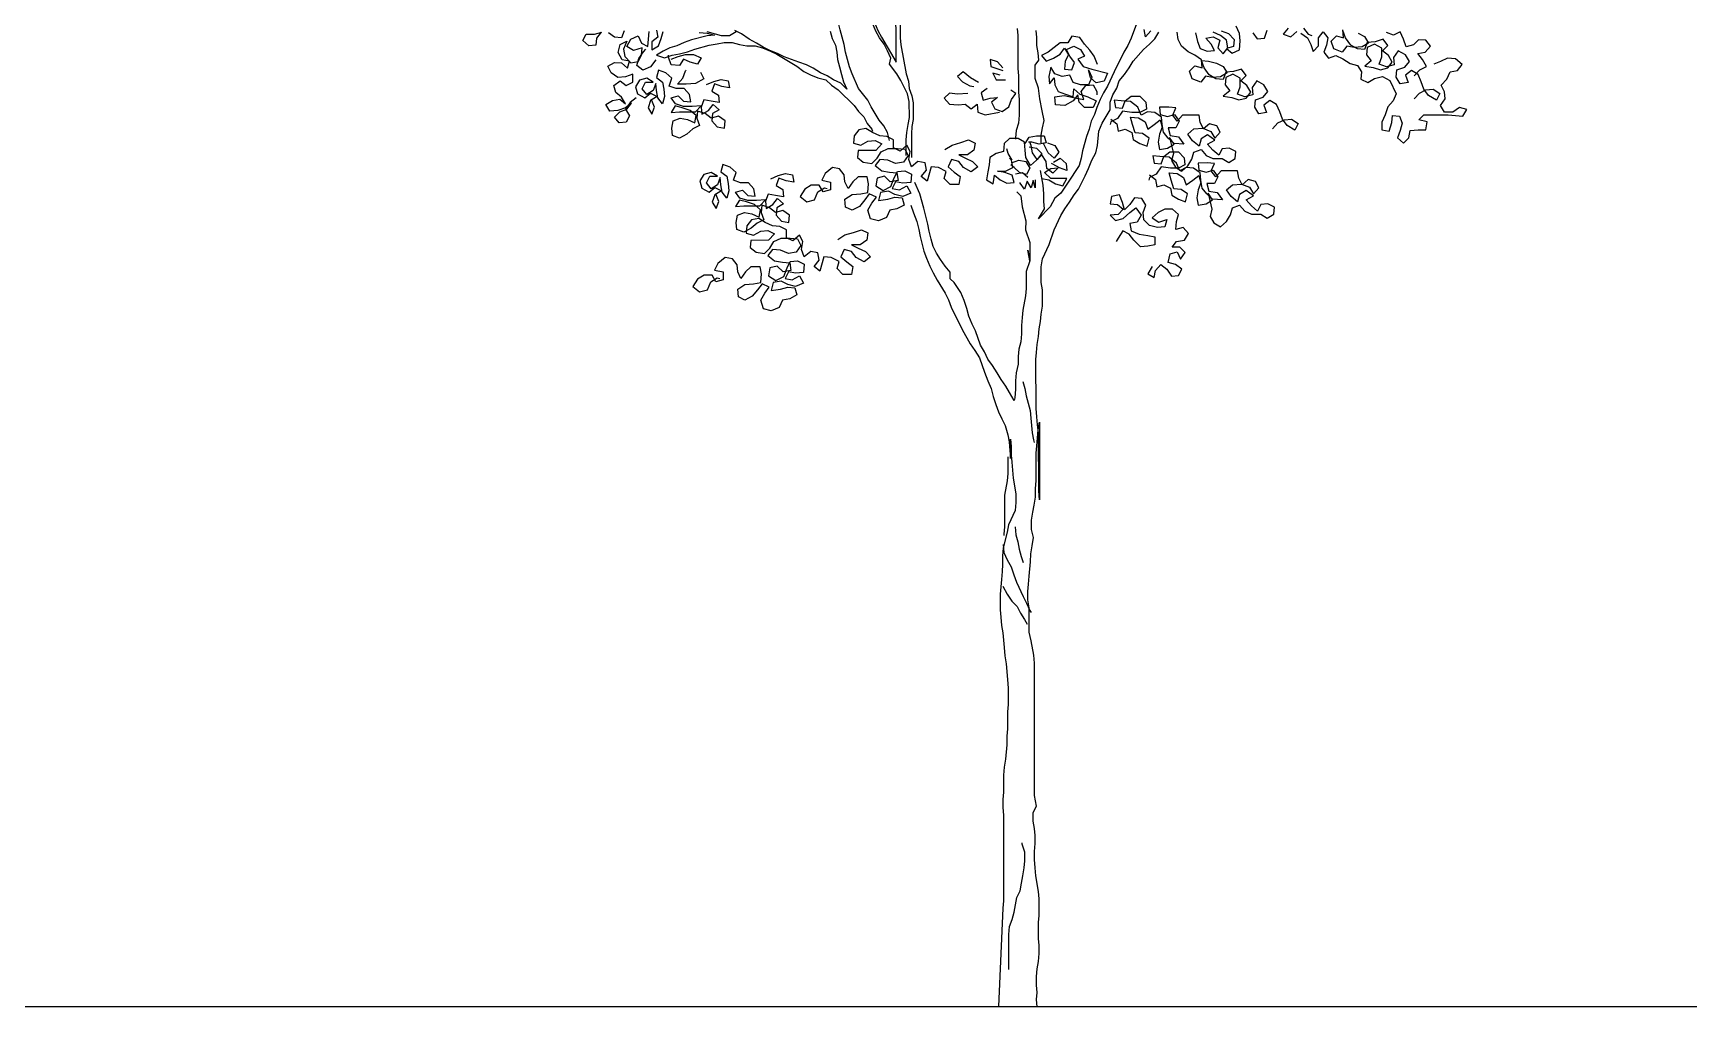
# Model space of a CAD drawing. Header units: millimetres. Extents: x 454 to 24074, y 929 to 15016.
# Drawn here: x 3209 to 5746, y 941 to 2432 of the extents above; entities that cross this region are included whole.
import ezdxf

# ---------------------------------------------------------------- set-up
doc = ezdxf.new("R2010")
doc.units = ezdxf.units.MM
doc.layers.add('cadblocksdwg.com', color=255, linetype='Continuous')

# ---------------------------------------------------------------- blocks, each defined once
blk = doc.blocks.new('Trees side 016_cad-block.com')
at = {"color": 0}
for points in [[(56.5, 2936.5), (58.5, 2914.7), (58.6, 2815.9), (60.6, 2794.1), (60.6, 2744.7), (62.6, 2723), (62.6, 2675.5), (60.7, 2651.8), (52.8, 2630), (50.8, 2608.3), (50.8, 2604.3)], [(414.3, 2950.6), (398.5, 2907.1), (388.7, 2885.4), (376.8, 2865.6), (347.2, 2806.3), (327.5, 2762.7), (315.6, 2743), (305.8, 2723.2), (295.9, 2699.5), (288, 2677.7), (278.2, 2657.9), (272.2, 2634.2), (264.4, 2612.4), (252.5, 2568.9), (248.6, 2547.2), (242.7, 2525.4), (207.1, 2472), (207.1, 2472), (187.4, 2442.3), (169.6, 2426.5), (155.8, 2400.8), (120.3, 2365.2), (138, 2394.9), (136, 2416.6), (136, 2440.3), (134, 2466), (126.1, 2509.5)], [(457.8, 2928.9), (442, 2911.1), (438, 2932.9)], [(128, 2592.5), (127.9, 2616.3), (131.9, 2638), (137.8, 2659.8), (131.8, 2689.4), (123.9, 2725), (119.9, 2756.6), (110, 2786.3), (110, 2825.8), (121.8, 2841.6), (119.8, 2863.4), (115.8, 2885.1), (115.8, 2908.8), (113.8, 2930.6)], [(1248.2, 2793.9), (1266, 2811.7), (1285.7, 2821.6), (1273.8, 2843.3), (1260, 2861.1), (1281.7, 2865.1), (1297.5, 2882.9), (1283.7, 2900.7), (1261.9, 2902.6), (1246.1, 2886.8), (1224.4, 2880.9), (1216.5, 2904.6), (1206.6, 2926.3), (1186.8, 2916.4), (1165, 2924.3)], [(-505, 2928), (-499, 2906.3), (-489.1, 2886.5), (-485.2, 2864.8), (-483.2, 2843.1), (-477.2, 2821.3), (-471.3, 2797.6), (-465.3, 2775.9), (-455.4, 2754.1), (-473.2, 2771.9), (-495, 2781.8), (-514.7, 2793.6), (-534.5, 2803.5), (-556.3, 2817.3), (-576.1, 2827.2), (-599.8, 2835), (-643.3, 2850.8), (-663.1, 2860.7), (-686.8, 2870.5), (-706.6, 2880.4), (-726.4, 2892.3), (-748.1, 2904.1), (-771.9, 2919.9), (-791.6, 2929.8)], [(-326.8, 2600), (-332.7, 2623.7), (-344.6, 2643.5), (-358.4, 2661.3), (-382.2, 2700.8), (-392.1, 2720.6), (-419.8, 2756.1), (-439.6, 2799.6), (-447.6, 2821.3), (-459.5, 2864.8), (-463.4, 2888.5), (-475.3, 2932), (-481.3, 2955.7), (-487.2, 2977.5), (-495.2, 2999.2), (-501.1, 3021), (-509, 3042.7), (-515, 3064.5), (-522.9, 3086.2), (-534.8, 3129.7), (-540.8, 3145.5)], [(-382.5, 2975.6), (-372.5, 2953.9), (-362.6, 2930.2), (-350.8, 2910.4), (-307.2, 2835.3), (-307.2, 2888.7), (-307.3, 2936.1), (-309.3, 2957.9), (-311.3, 2981.6), (-311.3, 3005.3), (-309.4, 3029.1), (-309.4, 3078.5), (-311.4, 3102.2), (-321.3, 3125.9), (-335.2, 3143.7), (-345.1, 3163.5), (-351, 3177.3)], [(-277.3, 2554.6), (-277.3, 2602.1), (-275.4, 2623.8), (-271.4, 2647.5), (-267.5, 2669.3), (-267.6, 2716.7), (-273.5, 2740.4), (-293.3, 2780), (-305.2, 2799.7), (-327, 2829.4), (-323, 2847.2), (-332.9, 2868.9), (-342.8, 2888.7), (-356.7, 2908.4), (-368.6, 2928.2), (-378.5, 2951.9), (-384.4, 2973.6), (-394.3, 2997.3), (-404.2, 3017.1), (-418.1, 3038.8), (-432, 3058.6), (-441.9, 3078.4), (-451.8, 3100.1)], [(-291.6, 3052.8), (-293.5, 3029.1), (-295.5, 3007.3), (-295.4, 2908.5), (-293.4, 2886.7), (-277.5, 2799.8), (-269.6, 2778), (-267.6, 2756.3), (-259.7, 2734.5), (-255.7, 2712.8), (-255.6, 2663.4), (-259.6, 2641.6), (-261.5, 2619.9), (-261.5, 2548.7)], [(116.8, -0.9), (114.8, 20.9), (116.7, 42.6), (114.7, 64.4), (114.7, 90.1), (116.6, 113.8), (120.6, 135.6), (122.5, 159.3), (122.5, 183), (120.5, 204.8), (120.5, 252.2), (122.4, 274), (122.4, 323.4), (120.4, 345.1), (112.4, 392.6), (110.4, 416.3), (108.4, 442), (108.4, 465.7), (110.4, 489.4), (110.4, 513.2), (108.4, 534.9), (104.4, 556.6), (104.4, 582.3), (114.2, 602.1), (108.3, 633.8), (107.9, 1031.1), (105.9, 1054.9), (98, 1098.3), (92, 1124), (91.9, 1197.2), (88, 1220.9), (87.9, 1246.6), (89.9, 1268.4), (91.8, 1292.1), (95.8, 1335.6), (97.7, 1359.3), (101.6, 1383), (105.6, 1408.7), (99.6, 1432.4), (99.6, 1460.1), (103.5, 1483.9), (107.5, 1505.6), (111.4, 1529.3), (111.4, 1555), (113.3, 1578.8), (113.3, 1661.8), (115.2, 1683.5), (119.1, 1731), (123.1, 1754.7), (123, 1521), (121, 1548.7), (120.8, 1722.7), (116.9, 1746.4), (114.9, 1770.1), (112.9, 1795.8), (112.7, 1942.1), (114.7, 1963.8), (116.6, 1987.6), (120.6, 2011.3), (122.5, 2035), (126.5, 2056.8), (128.4, 2078.5), (132.4, 2102.3), (132.3, 2151.7), (128.3, 2173.4), (128.3, 2220.9), (132.2, 2244.6), (152, 2288.1), (167.7, 2331.6), (187.5, 2375.1), (199.3, 2394.9), (213.1, 2414.7), (227, 2436.4), (240.8, 2454.3), (260.5, 2493.8), (270.4, 2515.6), (280.2, 2541.3), (292.1, 2563), (298, 2584.8), (301.9, 2628.3), (311.8, 2652), (335.5, 2691.6), (335.4, 2715.3), (343.3, 2737.1), (355.2, 2756.8), (363, 2778.6), (378.8, 2798.4), (392.7, 2818.2), (404.5, 2837.9), (436.1, 2873.6), (453.9, 2889.4), (469.7, 2905.2), (481.5, 2925)], [(1248.3, 2724.7), (1264.1, 2742.5), (1283.8, 2752.4), (1305.6, 2754.4), (1325.3, 2740.6), (1315.5, 2720.8), (1291.7, 2734.6), (1277.9, 2754.4), (1270, 2776.1), (1260.1, 2797.9), (1240.3, 2809.7), (1222.5, 2795.9), (1230.4, 2774.1), (1206.7, 2770.1), (1194.8, 2789.9), (1196.8, 2811.6), (1220.5, 2819.6), (1234.3, 2837.4), (1222.4, 2857.1), (1200.7, 2869), (1186.9, 2849.2), (1188.9, 2827.5), (1165.1, 2821.5), (1143.4, 2829.4), (1151.3, 2851.1), (1151.2, 2876.8), (1129.5, 2888.7), (1107.8, 2878.8), (1105.8, 2857), (1119.6, 2839.3), (1099.9, 2823.4), (1125.6, 2819.5), (1147.4, 2811.6), (1169.1, 2817.6), (1182.9, 2835.4), (1171, 2855.1), (1153.2, 2868.9), (1169, 2884.8), (1155.2, 2904.5), (1131.5, 2896.6), (1107.7, 2894.6), (1099.8, 2872.8), (1078.1, 2874.8), (1058.3, 2886.6), (1042.5, 2908.4), (1034.6, 2930.1)], [(1080, 2922.3), (1099.8, 2912.4), (1111.7, 2892.6), (1091.9, 2880.7), (1068.2, 2878.7), (1046.5, 2882.7), (1032.6, 2864.9), (1006.9, 2874.7), (999, 2898.5), (1014.8, 2914.3), (1036.6, 2908.4), (1034.6, 2932.1)], [(-1088, 2727.8), (-1105.8, 2714), (-1119.6, 2694.2), (-1107.7, 2674.4), (-1117.6, 2654.7), (-1139.3, 2652.7), (-1153.2, 2670.4), (-1137.4, 2686.3), (-1115.7, 2694.2), (-1101.8, 2712), (-1119.6, 2698.2), (-1143.3, 2690.2), (-1167.1, 2688.2), (-1178.9, 2708), (-1159.2, 2719.9), (-1137.4, 2723.8), (-1119.6, 2710), (-1131.5, 2729.8), (-1149.3, 2743.6), (-1155.3, 2765.3), (-1135.5, 2779.2), (-1117.7, 2765.4), (-1097.9, 2775.3), (-1098, 2799), (-1119.7, 2791.1), (-1143.4, 2789.1), (-1163.2, 2802.9), (-1173.1, 2822.7), (-1153.3, 2834.5), (-1131.6, 2832.6), (-1113.8, 2816.8), (-1107.9, 2838.5), (-1129.6, 2842.5), (-1141.5, 2864.2), (-1135.6, 2887.9), (-1115.8, 2897.8), (-1125.7, 2874.1), (-1121.7, 2852.4), (-1103.9, 2832.6), (-1082.2, 2836.6), (-1072.3, 2856.4), (-1070.4, 2878.1), (-1096, 2870.2), (-1115.8, 2882), (-1104, 2903.8), (-1082.3, 2913.7), (-1072.3, 2891.9), (-1052.6, 2882.1), (-1050.6, 2903.8), (-1048.7, 2927.6)], [(-1026.9, 2931.5), (-1022.9, 2909.8), (-1040.7, 2895.9), (-1040.7, 2872.2), (-1020.9, 2884.1), (-1013, 2905.8), (-1007.1, 2927.6)], [(-1123.8, 2929.5), (-1131.7, 2907.7), (-1153.4, 2909.7), (-1171.2, 2923.5)], [(-1193, 2925.4), (-1206.8, 2907.6), (-1208.8, 2885.9), (-1230.5, 2883.9), (-1248.3, 2899.7), (-1238.4, 2919.5), (-1212.7, 2919.5), (-1191, 2925.4)], [(-787.7, 2925.8), (-807.4, 2913.9), (-831.2, 2913.9), (-874.7, 2925.7)], [(-898.4, 2923.7), (-874.7, 2921.8), (-852.9, 2915.9), (-874.7, 2913.9), (-922.1, 2902), (-943.8, 2894), (-965.6, 2884.1), (-987.3, 2878.2), (-1007.1, 2868.3), (-1026.8, 2856.4), (-1003.1, 2848.5), (-979.4, 2856.4), (-957.7, 2860.4), (-933.9, 2866.4), (-912.2, 2874.3), (-868.7, 2886.2), (-845, 2890.2), (-823.2, 2894.1), (-799.5, 2894.2), (-777.8, 2888.3), (-756, 2884.3), (-730.3, 2884.3), (-708.6, 2878.4), (-684.8, 2868.6), (-665.1, 2858.7), (-605.7, 2823.2), (-584, 2807.4), (-564.2, 2797.5), (-542.4, 2787.6), (-518.7, 2781.7), (-500.9, 2765.9), (-481.1, 2752.1), (-433.6, 2704.7), (-419.8, 2686.9), (-403.9, 2671.1), (-394, 2651.4), (-380.2, 2633.6), (-378.2, 2627.7)], [(823.2, 2634.7), (839, 2652.5), (858.7, 2662.4), (880.5, 2664.4), (900.3, 2650.6), (890.4, 2630.8), (866.7, 2644.6), (852.8, 2664.4), (844.9, 2686.1), (835, 2707.8), (815.2, 2719.7), (797.4, 2705.8), (805.3, 2684.1), (781.6, 2680.1), (769.7, 2699.9), (771.7, 2721.6), (795.4, 2729.6), (809.2, 2747.4), (797.4, 2767.1), (775.6, 2779), (761.8, 2759.2), (763.8, 2737.4), (740.1, 2731.5), (718.3, 2739.4), (726.2, 2761.1), (726.2, 2786.8), (704.4, 2798.7), (682.7, 2788.8), (680.7, 2767), (694.6, 2749.2), (674.8, 2733.4), (700.5, 2729.5), (722.3, 2721.6), (744, 2727.5), (757.8, 2745.3), (746, 2765.1), (728.2, 2778.9), (744, 2794.8), (730.1, 2814.5), (706.4, 2806.6), (682.7, 2804.6), (674.8, 2782.8), (653, 2784.8), (633.2, 2796.6), (617.4, 2818.4), (609.5, 2840.1), (631.2, 2838.1), (655, 2832.2), (674.7, 2822.4), (686.6, 2802.6), (666.9, 2790.7), (643.1, 2788.7), (621.4, 2792.7), (607.6, 2774.9), (581.9, 2784.7), (573.9, 2808.4), (589.7, 2824.3), (611.5, 2818.4), (609.5, 2842.1), (589.7, 2855.9), (569.9, 2865.8), (550.1, 2883.5), (540.2, 2903.3), (536.3, 2925)], [(591.6, 2923.1), (597.6, 2897.4), (605.5, 2875.7), (627.3, 2867.8), (649, 2869.8), (639.1, 2889.6), (623.3, 2907.3), (645, 2911.3), (664.8, 2901.4), (658.9, 2877.7), (674.7, 2859.9), (688.5, 2877.7), (684.6, 2901.5), (666.7, 2915.3), (645, 2925.1)], [(668.7, 2929.1), (690.5, 2921.2), (708.3, 2903.5), (706.3, 2881.7), (684.6, 2875.8), (702.4, 2861.9), (724.1, 2871.8), (726.1, 2899.5), (724.1, 2921.3), (714.2, 2943)], [(763.6, 2923.3), (777.5, 2905.5), (799.2, 2907.5), (807.1, 2931.2)], [(870.4, 2937.2), (854.6, 2919.4), (878.3, 2911.5), (896.1, 2927.3)], [(915.8, 2937.3), (929.7, 2919.5), (941.5, 2915.5)], [(297.8, 2828), (287.9, 2853.6), (274, 2871.4), (258.2, 2889.2), (244.3, 2909), (220.6, 2912.9), (208.7, 2893.1), (185, 2893.1), (149.5, 2865.4), (129.7, 2855.5), (143.6, 2837.7), (165.3, 2847.6), (185, 2859.5), (198.9, 2877.3), (210.7, 2857.5), (200.9, 2837.8), (198.9, 2814), (220.7, 2812.1), (228.6, 2833.8), (214.7, 2853.6), (204.8, 2873.3), (226.5, 2883.2), (246.3, 2873.4), (258.2, 2853.6), (238.4, 2843.7), (254.3, 2822), (280, 2814.1), (327.4, 2802.3), (317.6, 2778.5), (293.9, 2772.6), (276.1, 2788.4), (270.1, 2812.1), (280, 2790.4), (270.1, 2766.6), (246.4, 2766.6), (224.7, 2774.5), (214.8, 2796.2), (191, 2792.3), (169.3, 2800.2), (157.4, 2819.9), (151.5, 2792.2), (153.5, 2770.5), (167.3, 2788.3), (169.3, 2766.6), (179.2, 2746.8), (201, 2738.9), (224.7, 2731), (226.7, 2754.7), (244.5, 2738.9), (268.2, 2731.1), (293.9, 2719.2), (284, 2699.4), (258.3, 2699.4), (242.5, 2715.2), (238.5, 2737), (224.7, 2719.2), (199, 2705.3), (171.3, 2707.2), (169.3, 2731), (197, 2734.9), (234.6, 2727.1), (256.3, 2723.1), (248.4, 2746.9), (262.2, 2764.7), (284, 2766.7), (295.9, 2746.9), (295.9, 2737)], [(908, 2922.1), (927.8, 2908.3), (937.7, 2888.5), (945.6, 2866.8), (961.4, 2884.6), (961.4, 2908.3), (975.2, 2926.1), (989.1, 2908.3), (985.2, 2886.6), (977.3, 2864.8), (991.1, 2847), (1012.9, 2855), (1034.6, 2845.1), (1056.4, 2831.3), (1078.1, 2825.4), (1090, 2805.6), (1088.1, 2783.9), (1109.8, 2774), (1129.6, 2785.9), (1153.3, 2791.8), (1175.1, 2780), (1194.9, 2740.5), (1185, 2718.7), (1169.2, 2700.9), (1161.3, 2677.2), (1151.4, 2655.4), (1151.5, 2631.7), (1173.2, 2627.8), (1181.1, 2653.5), (1183.1, 2675.2), (1204.8, 2673.3), (1212.7, 2651.5), (1206.8, 2629.8), (1198.9, 2608), (1216.7, 2592.2), (1232.5, 2608), (1236.5, 2629.8), (1260.2, 2631.8), (1283.9, 2631.8), (1287.9, 2655.5), (1262.2, 2661.5), (1278, 2677.3), (1351.1, 2677.4), (1394.6, 2673.4), (1406.4, 2693.2), (1384.7, 2699.1), (1364.9, 2685.3), (1339.2, 2685.2), (1327.4, 2705), (1341.2, 2724.8), (1339.2, 2746.5), (1329.3, 2766.3), (1347.1, 2784.1), (1356.9, 2805.9), (1378.7, 2809.8), (1392.5, 2827.6), (1372.7, 2845.4), (1349, 2847.4), (1327.2, 2837.5), (1307.5, 2829.5)], [(-1028.8, 2842.6), (-1044.6, 2820.8), (-1068.3, 2810.9), (-1086.1, 2824.7), (-1080.2, 2846.5), (-1066.4, 2866.2), (-1058.5, 2874.2)], [(-983.3, 2844.6), (-961.6, 2852.5), (-939.9, 2858.5), (-916.1, 2858.5), (-892.4, 2848.6), (-904.2, 2828.8), (-926, 2834.7), (-945.8, 2844.6), (-957.6, 2824.8), (-983.3, 2826.8), (-991.3, 2850.5), (-991.3, 2856.4)], [(13.1, 2817.8), (-2.7, 2835.6), (-24.5, 2843.5), (-22.5, 2821.7), (13.1, 2809.9)], [(-876.5, 2767.6), (-854.8, 2777.5), (-833, 2783.4), (-811.3, 2779.5), (-807.3, 2757.8), (-831, 2761.7), (-852.8, 2769.6), (-860.7, 2747.8), (-840.9, 2736), (-838.9, 2714.2), (-862.6, 2718.2), (-884.4, 2722.1), (-892.3, 2700.3), (-890.3, 2678.6), (-870.5, 2690.5), (-856.7, 2708.3), (-838.9, 2692.5), (-858.6, 2680.6), (-860.6, 2658.9), (-844.8, 2641.1), (-823, 2637.1), (-821.1, 2658.9), (-840.8, 2672.7), (-862.6, 2666.8), (-880.4, 2680.6), (-904.1, 2688.5), (-906.1, 2666.7), (-898.1, 2645), (-917.9, 2635.1), (-935.7, 2619.2), (-957.4, 2607.4), (-979.2, 2615.3), (-981.2, 2637), (-977.2, 2658.7), (-955.5, 2666.7), (-933.7, 2662.7), (-912, 2652.9), (-908.1, 2674.6), (-925.9, 2690.4), (-949.6, 2698.3), (-971.3, 2704.2), (-983.2, 2684.4), (-957.5, 2686.4), (-910, 2686.5), (-892.3, 2704.3), (-919.9, 2702.3), (-945.6, 2702.3), (-969.4, 2710.2), (-983.2, 2727.9), (-961.5, 2733.9), (-945.7, 2718.1), (-923.9, 2716.1), (-927.9, 2737.9), (-943.7, 2755.6), (-967.4, 2755.6), (-989.2, 2763.5), (-981.3, 2787.2), (-999.1, 2803), (-1020.9, 2810.9), (-1026.8, 2789.2), (-1009, 2775.4), (-1005, 2753.6), (-1003, 2731.9), (-1008.9, 2710.1), (-1022.8, 2727.9), (-1026.7, 2749.6), (-1028.7, 2771.4), (-1036.6, 2749.6), (-1056.4, 2737.8), (-1070.2, 2755.5), (-1060.4, 2775.3), (-1036.7, 2775.3), (-1056.4, 2787.2), (-1078.2, 2781.2), (-1090, 2761.4), (-1084.1, 2739.7), (-1062.3, 2727.9), (-1044.5, 2741.7), (-1024.8, 2731.9), (-1044.5, 2720), (-1052.4, 2698.2), (-1040.5, 2678.5), (-1032.6, 2700.2), (-1040.6, 2720)], [(-894.3, 2805.1), (-884.4, 2785.4), (-910.1, 2771.5), (-937.8, 2769.5), (-963.5, 2769.5), (-947.7, 2787.3), (-939.8, 2809), (-937.8, 2811)], [(-60, 2774.3), (-83.8, 2788.1), (-105.5, 2805.8), (-123.3, 2792), (-107.5, 2776.2), (-85.7, 2764.3), (-73.8, 2762.4)], [(5.2, 2796.1), (-16.6, 2802), (-6.6, 2782.2), (21, 2782.2)], [(-91.6, 2740.6), (-123.3, 2738.6), (-147, 2742.5), (-162.8, 2726.7), (-146.9, 2708.9), (-121.2, 2707), (-99.5, 2709), (-81.7, 2695.2), (-63.9, 2709), (-61.9, 2685.3), (-40.2, 2677.4), (3.3, 2685.3)], [(-34.3, 2756.5), (-52.1, 2742.6), (-46.1, 2720.9), (-24.4, 2726.8), (-2.6, 2728.8), (-20.4, 2715), (-10.5, 2695.2), (11.2, 2687.3), (31, 2701.2), (38.9, 2722.9), (52.7, 2740.7), (36.9, 2750.6)], [(337.5, 2663.9), (355.3, 2650.1), (359.2, 2628.3), (381, 2634.3), (400.8, 2624.4), (404.7, 2602.7), (424.5, 2590.8), (446.3, 2582.9), (452.2, 2606.7), (432.4, 2620.5), (410.6, 2622.5), (402.7, 2648.1), (396.8, 2669.9), (420.5, 2667.9), (440.3, 2656.1), (448.2, 2634.3), (467.9, 2648.2), (485.7, 2662.1), (491.7, 2640.3), (483.8, 2618.6), (479.9, 2594.8), (483.8, 2573.1), (507.6, 2577.1), (527.3, 2589), (513.5, 2608.7), (525.4, 2561.3), (519.5, 2539.5), (531.3, 2519.8), (551.1, 2507.9), (568.9, 2523.7), (580.7, 2543.5), (586.6, 2565.3), (608.4, 2573.2), (624.2, 2555.4), (644, 2545.6), (671.7, 2545.6), (691.5, 2533.7), (711.2, 2545.6), (713.2, 2567.4), (693.4, 2577.2), (671.6, 2575.2), (661.8, 2555.5), (644, 2571.3), (628.1, 2589), (649.9, 2600.9), (628.1, 2616.7), (608.4, 2604.8), (602.4, 2583.1), (582.7, 2598.9), (568.8, 2618.6), (586.6, 2634.5), (614.3, 2636.5), (638, 2626.6), (649.9, 2606.9), (665.7, 2624.7), (655.8, 2644.4), (634, 2650.3), (616.2, 2634.5), (606.3, 2654.3), (602.4, 2676), (552.9, 2676), (537.1, 2658.2), (523.3, 2675.9), (533.1, 2697.7), (511.4, 2699.6), (483.7, 2699.6), (485.7, 2677.9), (507.5, 2672), (529.2, 2677.9), (543.1, 2658.2), (533.2, 2638.4), (509.5, 2638.4), (515.4, 2614.6), (541.1, 2610.7), (557, 2589), (527.3, 2590.9), (509.5, 2606.7), (495.6, 2624.5), (491.7, 2648.2), (489.7, 2670), (469.9, 2683.8), (448.1, 2685.8), (428.4, 2675.8), (418.5, 2699.6), (396.7, 2717.3), (369, 2719.3), (347.3, 2721.2), (351.3, 2699.5), (373, 2697.5), (380.9, 2719.3), (398.7, 2733.2), (424.4, 2733.2), (442.2, 2715.4), (444.2, 2693.7), (424.4, 2683.8), (400.7, 2683.7), (373, 2687.7), (357.2, 2665.9), (337.5, 2656), (335.5, 2648.1)], [(-160.7, 2572.5), (-138.9, 2586.4), (-113.2, 2594.3), (-89.5, 2602.2), (-69.7, 2592.4), (-73.7, 2570.6), (-93.4, 2556.8), (-119.1, 2556.7), (-99.4, 2546.9), (-77.6, 2537), (-61.8, 2521.2), (-81.5, 2505.4), (-105.3, 2519.2), (-119.1, 2537), (-140.9, 2542.9), (-150.7, 2521.1), (-132.9, 2505.3), (-115.1, 2491.5), (-119, 2467.8), (-144.8, 2467.7), (-162.6, 2485.5), (-156.6, 2507.3), (-180.4, 2519.1), (-202.1, 2521.1), (-214, 2477.6), (-231.8, 2491.4), (-216, 2511.2), (-219.9, 2532.9), (-241.7, 2536.8), (-261.4, 2521), (-269.4, 2542.8), (-265.4, 2566.5), (-275.3, 2586.2), (-295.1, 2568.4), (-314.9, 2578.3), (-314.9, 2602), (-334.7, 2611.9), (-356.4, 2613.8), (-378.2, 2623.7), (-398, 2635.6), (-419.7, 2631.6), (-433.5, 2613.8), (-435.5, 2592), (-413.7, 2586.1), (-392, 2598), (-370.2, 2600), (-350.5, 2590.1), (-368.2, 2570.3), (-421.6, 2570.3), (-423.6, 2548.5), (-405.8, 2534.7), (-380.1, 2530.8), (-364.3, 2546.6), (-352.4, 2566.4), (-330.7, 2576.3), (-303, 2576.3), (-281.3, 2574.4), (-271.4, 2554.6), (-285.2, 2534.8), (-308.9, 2530.9), (-332.6, 2540.7), (-356.4, 2542.7), (-370.2, 2524.9), (-350.4, 2509.1), (-326.7, 2505.1), (-304.9, 2503.2), (-300.9, 2479.5), (-324.7, 2475.5), (-342.5, 2493.3), (-364.2, 2487.3), (-368.1, 2463.6), (-346.4, 2449.8), (-322.7, 2461.6), (-312.8, 2487.4), (-302.9, 2507.1), (-281.2, 2509.1), (-261.4, 2499.3), (-263.4, 2473.6), (-287.1, 2471.6), (-308.8, 2475.5), (-318.7, 2455.7), (-297, 2451.8), (-275.2, 2463.7), (-263.3, 2441.9), (-287.1, 2432), (-310.8, 2437.9), (-330.6, 2447.8), (-354.3, 2443.8), (-360.2, 2420.1), (-332.5, 2424.1), (-310.8, 2430), (-289, 2428.1), (-283.1, 2406.3), (-304.8, 2394.4), (-326.6, 2390.5), (-336.4, 2368.7), (-360.1, 2358.8), (-383.9, 2364.7), (-391.8, 2390.4), (-380, 2412.2), (-366.1, 2430), (-387.9, 2439.8), (-401.7, 2422), (-417.5, 2402.2), (-439.3, 2390.4), (-459, 2400.2), (-461, 2424), (-439.3, 2437.8), (-413.6, 2439.8), (-391.9, 2443.8), (-389.9, 2469.5), (-393.9, 2491.2), (-421.6, 2491.2), (-437.4, 2475.4), (-451.2, 2455.6), (-461.1, 2475.4), (-463.1, 2497.1), (-476.9, 2514.9), (-498.7, 2518.8), (-520.4, 2501), (-530.3, 2481.2), (-504.6, 2475.3), (-504.5, 2451.6), (-526.3, 2445.6), (-538.2, 2465.4), (-561.9, 2465.4), (-581.7, 2453.5), (-595.5, 2431.7), (-575.7, 2415.9), (-552, 2421.9), (-542.1, 2445.6), (-522.3, 2457.5), (-514.4, 2455.5)], [(130, 2485.8), (151.8, 2481.9), (171.6, 2470), (193.3, 2464.1), (205.2, 2485.9), (157.7, 2485.8), (137.9, 2503.6), (157.7, 2515.5), (179.4, 2517.5), (163.6, 2501.6), (145.8, 2515.5), (143.8, 2537.2), (130, 2557), (114.2, 2541.1), (96.4, 2525.3), (82.5, 2549), (80.5, 2570.7), (78.5, 2594.5), (58.8, 2606.3), (33.1, 2606.3), (17.2, 2590.5), (15.3, 2566.7), (-6.4, 2560.8), (-26.2, 2548.9), (-28.2, 2527.2), (-32.1, 2505.4), (-36, 2481.7), (-16.2, 2469.8), (-12.3, 2495.5), (5.5, 2481.7), (25.3, 2471.8), (47, 2473.8), (41.1, 2495.6), (19.3, 2503.5), (-2.4, 2507.4), (21.3, 2507.4), (43, 2519.3), (39, 2541.1), (33.1, 2547)], [(80.5, 2590.5), (92.4, 2610.3), (114.1, 2614.3), (137.8, 2614.3), (143.8, 2592.6), (122, 2588.6), (100.3, 2594.5), (90.4, 2594.5)], [(92.4, 2580.6), (114.1, 2576.7), (130, 2560.9), (116.1, 2543.1), (102.3, 2562.9), (98.3, 2584.6), (94.3, 2594.5)], [(147.7, 2592.6), (169.5, 2584.7), (181.4, 2564.9), (167.5, 2547.1), (149.7, 2562.9), (139.8, 2582.7), (133.9, 2592.5)], [(41, 2541.1), (29.1, 2560.8), (25.2, 2574.7)], [(39, 2533.1), (60.8, 2541.1), (82.5, 2537.1), (94.4, 2517.4), (84.6, 2497.6), (62.8, 2503.5), (47, 2519.3), (37.1, 2527.2)], [(165.6, 2535.2), (185.3, 2547.1), (203.1, 2531.3), (205.1, 2509.6), (183.4, 2517.5), (163.6, 2529.3), (159.6, 2531.3)], [(453.4, 2496.7), (471.2, 2482.9), (475.2, 2461.2), (496.9, 2467.1), (516.7, 2457.2), (520.7, 2435.5), (540.4, 2423.7), (562.2, 2415.8), (568.1, 2439.5), (548.3, 2453.3), (526.6, 2455.3), (518.6, 2481), (512.7, 2502.7), (536.4, 2500.8), (556.2, 2488.9), (564.1, 2467.2), (583.9, 2481), (601.7, 2494.9), (607.6, 2473.1), (599.7, 2451.4), (595.8, 2427.7), (599.8, 2405.9), (623.5, 2409.9), (643.2, 2421.8), (629.4, 2441.5), (641.3, 2394.1), (635.4, 2372.3), (647.3, 2352.6), (667, 2340.7), (684.8, 2356.6), (696.7, 2376.4), (702.6, 2398.1), (724.3, 2406), (740.1, 2388.3), (759.9, 2378.4), (787.6, 2378.4), (807.4, 2366.6), (827.1, 2378.5), (829.1, 2400.2), (809.3, 2410.1), (787.6, 2408.1), (777.7, 2388.3), (759.9, 2404.1), (744.1, 2421.9), (765.8, 2433.8), (744, 2449.5), (724.3, 2437.7), (718.4, 2415.9), (698.6, 2431.7), (684.7, 2451.5), (702.5, 2467.3), (730.2, 2469.3), (753.9, 2459.4), (765.8, 2439.7), (781.6, 2457.5), (771.7, 2477.2), (749.9, 2483.2), (732.2, 2467.3), (722.3, 2487.1), (718.3, 2508.8), (668.9, 2508.8), (653.1, 2491), (639.2, 2508.8), (649.1, 2530.5), (627.3, 2532.5), (599.6, 2532.4), (601.6, 2510.7), (623.4, 2504.8), (645.1, 2510.7), (659, 2491), (649.1, 2471.2), (625.4, 2471.2), (631.4, 2447.5), (657.1, 2443.5), (672.9, 2421.8), (643.2, 2423.8), (625.4, 2439.6), (611.6, 2457.3), (607.6, 2481.1), (605.6, 2502.8), (585.8, 2516.6), (564.1, 2518.6), (544.3, 2508.7), (534.4, 2532.4), (512.6, 2550.2), (485, 2552.1), (463.2, 2554.1), (467.2, 2532.3), (488.9, 2530.4), (496.8, 2552.1), (514.6, 2566), (540.3, 2566), (558.1, 2548.2), (560.1, 2526.5), (540.4, 2516.6), (516.6, 2516.6), (488.9, 2520.5), (473.2, 2498.7), (453.4, 2488.8), (451.4, 2480.9)], [(-683.3, 2484.7), (-661.6, 2494.6), (-639.8, 2500.5), (-618.1, 2496.6), (-614.1, 2474.8), (-637.8, 2478.8), (-659.6, 2486.7), (-667.5, 2464.9), (-647.7, 2453.1), (-645.7, 2431.3), (-669.4, 2435.2), (-691.2, 2439.2), (-699.1, 2417.4), (-697.1, 2395.7), (-677.3, 2407.6), (-663.5, 2425.4), (-645.7, 2409.6), (-665.4, 2397.7), (-667.4, 2375.9), (-651.5, 2358.2), (-629.8, 2354.2), (-627.8, 2376), (-647.6, 2389.8), (-669.4, 2383.8), (-687.2, 2397.7), (-710.9, 2405.6), (-712.9, 2383.8), (-704.9, 2362.1), (-724.7, 2352.2), (-742.5, 2336.3), (-764.2, 2324.5), (-786, 2332.3), (-788, 2354.1), (-784, 2375.8), (-762.3, 2383.8), (-740.5, 2379.8), (-718.8, 2370), (-714.8, 2391.7), (-732.6, 2407.5), (-756.4, 2415.4), (-778.1, 2421.3), (-790, 2401.5), (-764.3, 2403.5), (-716.8, 2403.6), (-699.1, 2421.4), (-726.7, 2419.4), (-752.4, 2419.4), (-776.2, 2427.2), (-790, 2445), (-768.3, 2451), (-752.4, 2435.2), (-730.7, 2433.2), (-734.7, 2455), (-750.5, 2472.7), (-774.2, 2472.7), (-796, 2480.6), (-788.1, 2504.3), (-805.9, 2520.1), (-827.7, 2528), (-833.6, 2506.3), (-815.8, 2492.4), (-811.8, 2470.7), (-809.8, 2449), (-815.7, 2427.2), (-829.6, 2445), (-833.5, 2466.7), (-835.5, 2488.5), (-843.4, 2466.7), (-863.2, 2454.8), (-877, 2472.6), (-867.2, 2492.4), (-843.4, 2492.4), (-863.2, 2504.3), (-885, 2498.3), (-896.8, 2478.5), (-890.9, 2456.8), (-869.1, 2445), (-851.3, 2458.8), (-831.5, 2448.9), (-851.3, 2437.1), (-859.2, 2415.3), (-847.3, 2395.5), (-839.4, 2417.3), (-847.3, 2437.1)], [(50.9, 2499.6), (72.7, 2503.5), (88.5, 2489.7)], [(47.6, 1819.5), (33.7, 1843.2), (21.9, 1862.9), (8, 1882.7), (-3.9, 1902.5), (-17.7, 1924.2), (-31.6, 1943.9), (-41.5, 1965.7), (-53.4, 1985.4), (-69.2, 2028.9), (-79.1, 2048.7), (-89, 2072.4), (-95, 2096.1), (-102.9, 2119.8), (-112.8, 2143.5), (-132.6, 2173.2), (-144.5, 2185), (-144.5, 2204.8), (-160.3, 2222.6), (-174.2, 2242.3), (-186.1, 2262.1), (-196, 2281.9), (-201.9, 2303.6), (-207.9, 2327.3), (-211.9, 2349.1), (-223.8, 2396.5), (-235.7, 2440), (-251.5, 2473.6)], [(54.9, 2446.2), (66.8, 2434.3), (70.8, 2400.7), (82.7, 2359.2), (80.8, 2331.5), (94.6, 2294), (94.7, 2238.6), (88.7, 2270.3), (94.7, 2238.6), (82.8, 2207), (82.9, 2155.6), (80.9, 2133.8), (73.1, 2090.3), (71.1, 2068.6), (69.2, 2044.9), (69.2, 2019.2), (67.2, 1995.4), (61.3, 1973.7), (59.4, 1951.9), (59.4, 1928.2), (53.5, 1902.5), (51.5, 1878.8), (51.5, 1853.1), (49.6, 1827.4), (47.6, 1819.5)], [(110.3, 2481.8), (110.3, 2458.1), (104.3, 2479.8), (98.4, 2458.1), (86.5, 2477.8), (78.7, 2454.1), (64.8, 2471.9), (64.8, 2473.9)], [(462.1, 2221.9), (448.3, 2200.2), (468.1, 2188.3), (472, 2210.1), (487.8, 2227.9), (505.6, 2214.1), (519.5, 2192.3), (541.2, 2194.3), (551.1, 2214.1), (531.3, 2227.9), (509.6, 2233.8), (515.5, 2259.6), (537.2, 2265.5), (547.1, 2243.8), (560.9, 2263.6), (545.1, 2279.4), (521.4, 2279.3), (535.2, 2297.1), (558.9, 2301.1), (570.8, 2320.9), (554.9, 2338.7), (533.2, 2332.7), (535.1, 2356.4), (541.1, 2378.2), (523.2, 2394), (499.5, 2394), (479.8, 2384.1), (462, 2368.2), (481.8, 2354.4), (505.5, 2362.4), (499.6, 2340.6), (477.8, 2338.6), (454.1, 2344.5), (436.3, 2362.3), (434.3, 2384), (442.2, 2405.8), (430.3, 2425.5), (408.5, 2427.5), (394.7, 2407.7), (378.9, 2391.9), (373, 2413.6), (363.1, 2437.3), (339.4, 2431.4), (335.4, 2409.6), (357.2, 2407.7), (375, 2393.9), (359.2, 2378), (335.4, 2376), (351.3, 2360.2), (375, 2366.2), (394.8, 2384), (412.5, 2397.9), (428.4, 2376.1), (416.5, 2354.4), (394.8, 2350.4), (398.8, 2328.6), (422.5, 2318.8), (448.2, 2314.9), (469.9, 2310.9), (470, 2287.2), (448.2, 2283.2), (426.5, 2281.2), (406.7, 2301), (392.8, 2318.8), (373.1, 2328.6), (359.2, 2306.9), (353.3, 2297)], [(-263.3, 2406.3), (-255.4, 2382.6), (-245.5, 2356.9), (-239.5, 2333.2), (-235.5, 2311.5), (-223.6, 2268), (-215.7, 2246.3), (-205.8, 2222.5), (-195.9, 2202.8), (-184, 2181), (-160.3, 2141.5), (-150.4, 2121.8), (-142.4, 2100), (-108.8, 2032.8), (-85, 1989.4), (-71.1, 1969.6), (-57.3, 1947.9), (-41.4, 1904.4), (-31.5, 1878.7), (-21.6, 1855), (-15.7, 1831.3), (-7.7, 1807.6), (0.2, 1785.8), (10.1, 1764.1), (20, 1744.3), (27.9, 1716.6), (31.9, 1694.9), (33.9, 1669.2), (35.9, 1645.5), (36.1, 1703.2), (38.1, 1681.5), (38.1, 1655.8), (40.1, 1634), (44.1, 1586.6), (52.1, 1539.2), (52.1, 1513.5), (50.1, 1489.7), (30.4, 1446.2), (26.5, 1424.5), (14.7, 1377), (12.7, 1353.3), (12.7, 1327.6), (10.8, 1305.8), (8.8, 1282.1), (4.9, 1238.6), (5, 1191.2), (6.9, 1169.4), (9, 1143.7), (12.9, 1122), (16.9, 1078.5), (18.9, 1052.8), (22.9, 1029.1), (26.9, 981.6), (28.9, 955.9), (28.9, 906.5), (27, 884.8), (27, 833.4), (25.1, 811.6), (25.1, 785.9), (21.2, 742.4), (17.2, 718.7), (15.3, 695), (15.3, 643.6), (13.4, 621.8), (13.4, 598.1), (15.4, 574.4), (15.6, 317.4), (13.7, 295.6), (0, 0)], [(-482.7, 2302.5), (-461, 2316.3), (-435.3, 2324.2), (-411.5, 2332.2), (-391.8, 2322.3), (-395.7, 2300.6), (-415.5, 2286.7), (-441.2, 2286.7), (-421.4, 2276.8), (-399.6, 2266.9), (-383.8, 2251.1), (-403.5, 2235.3), (-427.3, 2249.1), (-441.1, 2266.9), (-462.9, 2272.8), (-472.8, 2251.1), (-454.9, 2235.3), (-437.1, 2221.4), (-441.1, 2197.7), (-466.8, 2197.7), (-484.6, 2215.5), (-478.7, 2237.2), (-502.4, 2249.1), (-524.2, 2251), (-536, 2207.5), (-553.8, 2221.3), (-538, 2241.1), (-542, 2262.9), (-563.7, 2266.8), (-583.5, 2251), (-591.4, 2272.7), (-587.5, 2296.4), (-597.4, 2316.2), (-617.1, 2298.4), (-636.9, 2308.2), (-636.9, 2332), (-656.7, 2341.8), (-678.4, 2343.8), (-700.2, 2353.7), (-720, 2365.5), (-741.7, 2361.5), (-755.5, 2343.7), (-757.5, 2322), (-735.8, 2316.1), (-714, 2327.9), (-692.3, 2329.9), (-672.5, 2320.1), (-690.3, 2300.3), (-743.6, 2300.2), (-745.6, 2278.5), (-727.8, 2264.7), (-702.1, 2260.7), (-686.3, 2276.6), (-674.4, 2296.3), (-652.7, 2306.3), (-625, 2306.3), (-603.3, 2304.3), (-593.4, 2284.6), (-607.2, 2264.8), (-630.9, 2260.8), (-654.7, 2270.7), (-678.4, 2272.6), (-692.2, 2254.8), (-672.4, 2239), (-648.7, 2235.1), (-626.9, 2233.1), (-623, 2209.4), (-646.7, 2205.4), (-664.5, 2223.2), (-686.2, 2217.3), (-690.2, 2193.5), (-668.4, 2179.7), (-644.7, 2191.6), (-634.8, 2217.3), (-625, 2237.1), (-603.2, 2239.1), (-583.4, 2229.2), (-585.4, 2203.5), (-609.1, 2201.5), (-630.9, 2205.4), (-640.7, 2185.7), (-619, 2181.7), (-597.3, 2193.6), (-585.4, 2171.9), (-609.1, 2162), (-632.8, 2167.9), (-652.6, 2177.7), (-676.3, 2173.8), (-682.2, 2150), (-654.5, 2154), (-632.8, 2160), (-611.1, 2158), (-605.1, 2136.3), (-626.8, 2124.4), (-648.6, 2120.4), (-658.5, 2098.7), (-682.2, 2088.8), (-705.9, 2094.7), (-713.8, 2120.4), (-702, 2142.1), (-688.2, 2159.9), (-709.9, 2169.8), (-723.7, 2152), (-739.5, 2132.2), (-761.3, 2120.3), (-781.1, 2130.2), (-783.1, 2153.9), (-761.3, 2167.8), (-735.6, 2169.8), (-713.9, 2173.7), (-711.9, 2199.4), (-715.9, 2221.2), (-743.6, 2221.2), (-759.4, 2205.3), (-773.2, 2185.5), (-783.1, 2205.3), (-785.1, 2227.1), (-799, 2244.8), (-820.7, 2248.8), (-842.4, 2231), (-852.3, 2211.2), (-826.6, 2205.3), (-826.6, 2181.5), (-848.3, 2175.6), (-860.2, 2195.4), (-883.9, 2195.3), (-903.7, 2183.4), (-917.5, 2161.7), (-897.7, 2145.9), (-874, 2151.8), (-864.1, 2175.6), (-844.4, 2187.5), (-836.5, 2185.5)], [(73.3, 1876.8), (79.2, 1855.1), (83.2, 1833.3), (95.1, 1789.9), (97.1, 1766.1), (101.1, 1722.6), (105.1, 1700.9), (107, 1693)], [(28.3, 1649.9), (28.3, 1600.4), (26.3, 1578.7), (18.5, 1535.2), (18.6, 1440.3), (16.6, 1418.5), (16.6, 1414.6)], [(50.2, 1440.3), (52.2, 1416.6), (58.1, 1394.8), (62.1, 1373.1), (68.1, 1351.4), (74, 1333.6)], [(14.7, 1386.9), (16.7, 1363.2), (26.6, 1341.4), (38.4, 1319.7), (46.4, 1296), (54.3, 1274.2), (74.1, 1230.8), (84, 1211), (93.9, 1189.3), (97.9, 1183.3)], [(12.8, 1262.3), (26.7, 1238.6), (40.5, 1216.9), (56.3, 1201.1), (66.2, 1181.3), (78.1, 1161.6), (86, 1147.8)], [(31.6, 111.8), (31.5, 216.5), (33.5, 240.3), (41.4, 262), (47.3, 283.8), (55.2, 327.3), (65, 347.1), (69, 370.8), (72.9, 392.5), (76.8, 416.3), (78.8, 438), (78.8, 463.7), (70.8, 487.4), (70.8, 491.4)]]:
    blk.add_lwpolyline(points, dxfattribs=at)

msp = doc.modelspace()

# ---------------------------------------------------------------- linework, layer by layer
msp.add_lwpolyline([(671.1, 940.9), (23739, 940.9)])

# ---------------------------------------------------------------- block references
at = {"layer": 'cadblocksdwg.com', "xscale": 0.5103099452236204, "yscale": 0.5103099452236204, "zscale": 0.5103099452236204}
msp.add_blockref('Trees side 016_cad-block.com', (4688, 940.9), dxfattribs=at)

doc.saveas('drawing.dxf')
